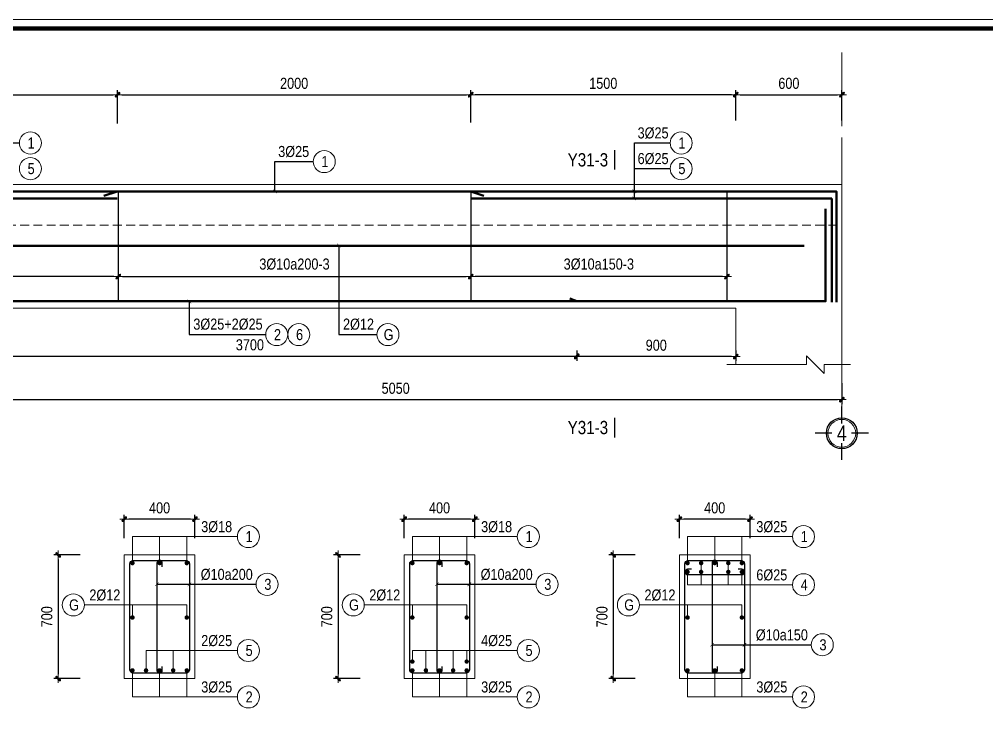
# Model space of a CAD drawing. Header units: millimetres. Extents: x 397144 to 8960116, y 345581 to 674207.
# Drawn here: x 5161454 to 5166928, y 659598 to 663512 of the extents above; entities that cross this region are included whole.
import ezdxf
from ezdxf.enums import TextEntityAlignment as Align
from ezdxf.xclip import XClip

# ---------------------------------------------------------------- set-up
doc = ezdxf.new("R2010")
doc.units = ezdxf.units.MM
doc.header["$XCLIPFRAME"] = 0
doc.header["$PDSIZE"] = -10
doc.linetypes.add('CENTER2', pattern=[28.575, 19.05, -3.175, 3.175, -3.175])
doc.linetypes.add('HIDDEN', pattern=[0.375, 0.25, -0.125])
doc.layers.get('0').update_dxf_attribs({"linetype": 'CONTINUOUS'})
doc.layers.get('Defpoints').update_dxf_attribs({"color": 12, "linetype": 'CONTINUOUS'})
for name, color, linetype, lineweight in [('2', 2, 'CONTINUOUS', 20), ('CDAI', 8, 'CONTINUOUS', 30), ('CTHEP', 2, 'CONTINUOUS', 50), ('DBAO', 3, 'CONTINUOUS', 20), ('DGIONG', 4, 'CONTINUOUS', 13), ('KTH', 150, 'CONTINUOUS', 5), ('Net khuat', 8, 'HIDDEN', 13), ('STICK', 1, 'CONTINUOUS', 9), ('TEXT', 7, 'CONTINUOUS', 15)]:
    doc.layers.add(name, color=color, linetype=linetype, lineweight=lineweight)
doc.layers.add('8', color=8, linetype='CONTINUOUS')
doc.styles.add('HELVECONDENSE', font='VHELVCN_0.TTF')
doc.styles.add('Star-HelCon', font='VHELVCN_0.TTF')
doc.styles.add('TTP-HelCon', font='VHELVCN_0.TTF')
doc.styles.add('VNI-HELVE-CONDENSE', font='VHELVCN_0.TTF')
doc.dimstyles.new('kc-25', dxfattribs={"dimtxt": 62.5, "dimasz": 20, "dimexe": 20, "dimexo": 50, "dimgap": 25, "dimtad": 3, "dimdec": 0, "dimzin": 0, "dimdsep": 46, "dimtxsty": 'VNI-HELVE-CONDENSE', "dimblk": 'DIM', "dimcen": 2.5, "dimclrd": 256, "dimclre": 154, "dimclrt": 7, "dimaunit": 1, "dimadec": 0, "dimazin": 0, "dimtfac": 1, "dimtdec": 0, "dimtix": 1, "dimtmove": 0, "dimatfit": 3, "dimldrblk": 'DOT', "dimfxl": 1, "dimtolj": 1, "dimtzin": 0, "dimarcsym": 0})
doc.dimstyles.new('TTP-25', dxfattribs={"dimscale": 25, "dimtxt": 2.5, "dimasz": 1, "dimexe": 1, "dimexo": 1, "dimgap": 0.09, "dimtad": 0, "dimdec": 4, "dimrnd": 5, "dimzin": 9, "dimdsep": 46, "dimtxsty": 'TTP-HelCon', "dimblk": 'Stick1', "dimcen": 0.09, "dimdle": 1.5, "dimclrd": 256, "dimclre": 256, "dimclrt": 7, "dimadec": 0, "dimazin": 0, "dimtfac": 1, "dimtdec": 4, "dimtmove": 0, "dimatfit": 3, "dimldrblk": '_ArchTick1', "dimfxl": 1, "dimtvp": 1, "dimtolj": 1, "dimtzin": 0, "dimarcsym": 0})

# ---------------------------------------------------------------- blocks, each defined once
blk = doc.blocks.new('Stick1')
at = {"layer": 'STICK'}
h = blk.add_hatch(color=256, dxfattribs=at)
edge = h.paths.add_edge_path()
edge.add_line((0.3, 0.5), (-0.5, -0.3))
edge.add_arc((-0.4, -0.4), 0.141, 135, 315)
edge.add_line((-0.3, -0.5), (0.5, 0.3))
edge.add_arc((0.4, 0.4), 0.141, 315, 495)
blk.add_line((1, 0), (-1, 0), dxfattribs=at)
blk.add_lwpolyline([(0.3, 0.5), (-0.5, -0.3, 1), (-0.3, -0.5), (0.5, 0.3, 1), (0.3, 0.5, 1)], format="xyb", dxfattribs=at)
blk = doc.blocks.new('*D905')
at = {"layer": 'Defpoints', "color": 0, "transparency": 16777216}
for p in [(5164008.6, 663085.8), (5164008.6, 662914.4), (5165508.6, 662914.4)]:
    blk.add_point(p, dxfattribs=at)
at = {"layer": 'KTH', "lineweight": -2, "transparency": 16777216}
for p, q in [((5164008.6, 662939.4), (5164008.6, 663110.8)), ((5165483.6, 663085.8), (5164033.6, 663085.8)), ((5165508.6, 662939.4), (5165508.6, 663110.8))]:
    blk.add_line(p, q, dxfattribs=at)
at = {"layer": 'KTH', "lineweight": -2, "transparency": 16777216, "xscale": 25, "yscale": 25, "zscale": 25, "rotation": 180}
blk.add_blockref('Stick1', (5164008.6, 663085.8), dxfattribs=at)
at = {"layer": 'KTH', "lineweight": -2, "transparency": 16777216, "xscale": 25, "yscale": 25, "zscale": 25}
blk.add_blockref('Stick1', (5165508.6, 663085.8), dxfattribs=at)
at = {"layer": 'KTH', "color": 7, "transparency": 16777216, "insert": (5164758.6, 663149.6), "char_height": 62.5, "attachment_point": 5, "style": 'TTP-HelCon'}
blk.add_mtext('\\A1;1500', dxfattribs=at)
blk = doc.blocks.new('_ArchTick1')
at = {"color": 0, "const_width": 3.81}
blk.add_lwpolyline([(-12.7, -12.7), (12.7, 12.7)], dxfattribs=at)
blk = doc.blocks.new('*D906')
at = {"layer": 'Defpoints', "color": 0, "transparency": 16777216}
for p in [(5166109.5, 663085.8), (5165508.6, 662914.4), (5166109.5, 662914.4)]:
    blk.add_point(p, dxfattribs=at)
at = {"layer": 'KTH', "lineweight": -2, "transparency": 16777216}
for p, q in [((5165508.6, 662939.4), (5165508.6, 663110.8)), ((5165533.6, 663085.8), (5166084.5, 663085.8)), ((5166109.5, 662939.4), (5166109.5, 663110.8))]:
    blk.add_line(p, q, dxfattribs=at)
at = {"layer": 'KTH', "lineweight": -2, "transparency": 16777216, "xscale": 25, "yscale": 25, "zscale": 25, "rotation": 180}
blk.add_blockref('Stick1', (5165508.6, 663085.8), dxfattribs=at)
at = {"layer": 'KTH', "lineweight": -2, "transparency": 16777216, "xscale": 25, "yscale": 25, "zscale": 25}
blk.add_blockref('Stick1', (5166109.5, 663085.8), dxfattribs=at)
at = {"layer": 'KTH', "color": 7, "transparency": 16777216, "insert": (5165809, 663149.6), "char_height": 62.5, "attachment_point": 5, "style": 'TTP-HelCon'}
blk.add_mtext('\\A1;600', dxfattribs=at)
blk = doc.blocks.new('*D907')
at = {"layer": 'Defpoints', "color": 0, "transparency": 16777216}
for p in [(5164608.6, 661663.2), (5165508.6, 661663.2), (5164608.6, 661603.2)]:
    blk.add_point(p, dxfattribs=at)
at = {"layer": 'KTH', "lineweight": -2, "transparency": 16777216}
for p, q in [((5164608.6, 661638.2), (5164608.6, 661578.2)), ((5165483.6, 661603.2), (5164633.6, 661603.2)), ((5165508.6, 661638.2), (5165508.6, 661578.2))]:
    blk.add_line(p, q, dxfattribs=at)
at = {"layer": 'KTH', "lineweight": -2, "transparency": 16777216, "xscale": 25, "yscale": 25, "zscale": 25, "rotation": 180}
blk.add_blockref('Stick1', (5164608.6, 661603.2), dxfattribs=at)
at = {"layer": 'KTH', "lineweight": -2, "transparency": 16777216, "xscale": 25, "yscale": 25, "zscale": 25}
blk.add_blockref('Stick1', (5165508.6, 661603.2), dxfattribs=at)
at = {"layer": 'KTH', "color": 7, "transparency": 16777216, "insert": (5165058.6, 661667.1), "char_height": 62.5, "attachment_point": 5, "style": 'TTP-HelCon'}
blk.add_mtext('\\A1;900', dxfattribs=at)
blk = doc.blocks.new('dau truc')
blk.add_circle((0, 0), 180)
at = {"layer": '8'}
for p, q in [((0, 127), (0, 345)), ((-127, 0), (-345, 0)), ((345, 0), (127, 0)), ((0, -345), (0, -127))]:
    blk.add_line(p, q, dxfattribs=at)
blk.add_circle((0, 0), 200, dxfattribs=at)
at = {"layer": 'TEXT', "style": 'HELVECONDENSE'}
blk.add_attdef('A', text='', height=233, dxfattribs=at).set_placement((0, 0), align=Align.MIDDLE)
blk = doc.blocks.new('*D914')
at = {"layer": 'Defpoints', "color": 0, "transparency": 16777216}
for p in [(5162009.6, 663085.8), (5160008.6, 662896.8), (5162009.6, 662896.8)]:
    blk.add_point(p, dxfattribs=at)
at = {"layer": 'KTH', "lineweight": -2, "transparency": 16777216}
for p, q in [((5160008.6, 662921.8), (5160008.6, 663110.8)), ((5160033.6, 663085.8), (5161984.6, 663085.8)), ((5162009.6, 662921.8), (5162009.6, 663110.8))]:
    blk.add_line(p, q, dxfattribs=at)
at = {"layer": 'KTH', "lineweight": -2, "transparency": 16777216, "xscale": 25, "yscale": 25, "zscale": 25, "rotation": 180}
blk.add_blockref('Stick1', (5160008.6, 663085.8), dxfattribs=at)
at = {"layer": 'KTH', "lineweight": -2, "transparency": 16777216, "xscale": 25, "yscale": 25, "zscale": 25}
blk.add_blockref('Stick1', (5162009.6, 663085.8), dxfattribs=at)
at = {"layer": 'KTH', "color": 7, "transparency": 16777216, "insert": (5161009.1, 663149.6), "char_height": 62.5, "attachment_point": 5, "style": 'TTP-HelCon'}
blk.add_mtext('\\A1;2000', dxfattribs=at)
blk = doc.blocks.new('*D917')
at = {"layer": 'Defpoints', "color": 0, "transparency": 16777216}
for p in [(5164008.6, 663085.8), (5162009.6, 662896.8), (5164008.6, 662903.4)]:
    blk.add_point(p, dxfattribs=at)
at = {"layer": 'KTH', "lineweight": -2, "transparency": 16777216}
for p, q in [((5162009.6, 662921.8), (5162009.6, 663110.8)), ((5162034.6, 663085.8), (5163983.6, 663085.8)), ((5164008.6, 662928.4), (5164008.6, 663110.8))]:
    blk.add_line(p, q, dxfattribs=at)
at = {"layer": 'KTH', "lineweight": -2, "transparency": 16777216, "xscale": 25, "yscale": 25, "zscale": 25, "rotation": 180}
blk.add_blockref('Stick1', (5162009.6, 663085.8), dxfattribs=at)
at = {"layer": 'KTH', "lineweight": -2, "transparency": 16777216, "xscale": 25, "yscale": 25, "zscale": 25}
blk.add_blockref('Stick1', (5164008.6, 663085.8), dxfattribs=at)
at = {"layer": 'KTH', "color": 7, "transparency": 16777216, "insert": (5163009.1, 663149.6), "char_height": 62.5, "attachment_point": 5, "style": 'TTP-HelCon'}
blk.add_mtext('\\A1;2000', dxfattribs=at)
blk = doc.blocks.new('DIM')
h = blk.add_hatch(color=1)
h.paths.add_polyline_path([(0.49, 0.29, 1), (0.29, 0.49), (-0.19, 0), (0.19, 0)])
h.paths.add_polyline_path([(0.19, 0), (-0.19, 0), (-0.49, -0.29, 1), (-0.29, -0.49)])
at = {"color": 9}
for p, q in [((-0.19, 0), (-1.5, 0)), ((0.19, 0), (1.5, 0))]:
    blk.add_line(p, q, dxfattribs=at)
at = {"color": 1}
for p, q in [((-0.49, -0.29), (0.29, 0.49)), ((-0.29, -0.49), (0.49, 0.29)), ((-0.19, 0), (0.19, 0))]:
    blk.add_line(p, q, dxfattribs=at)
blk.add_arc((-0.39, -0.39), 0.138, 135, 315, dxfattribs=at)
blk = doc.blocks.new('*D930')
at = {"layer": 'Defpoints', "color": 0, "transparency": 16777216}
for p in [(5161058.6, 661557.4), (5166108.6, 661476.8), (5166108.6, 661359.4)]:
    blk.add_point(p, dxfattribs=at)
at = {"layer": 'KTH', "lineweight": -2, "transparency": 16777216}
for p, q in [((5161058.6, 661532.4), (5161058.6, 661334.4)), ((5166108.6, 661451.8), (5166108.6, 661334.4)), ((5161083.6, 661359.4), (5166083.6, 661359.4))]:
    blk.add_line(p, q, dxfattribs=at)
at = {"layer": 'KTH', "lineweight": -2, "transparency": 16777216, "xscale": 25, "yscale": 25, "zscale": 25, "rotation": 180}
blk.add_blockref('Stick1', (5161058.6, 661359.4), dxfattribs=at)
at = {"layer": 'KTH', "lineweight": -2, "transparency": 16777216, "xscale": 25, "yscale": 25, "zscale": 25}
blk.add_blockref('Stick1', (5166108.6, 661359.4), dxfattribs=at)
at = {"layer": 'KTH', "color": 7, "transparency": 16777216, "insert": (5163583.6, 661423.3), "char_height": 62.5, "attachment_point": 5, "style": 'TTP-HelCon'}
blk.add_mtext('\\A1;5050', dxfattribs=at)
blk = doc.blocks.new('*D922')
at = {"layer": 'Defpoints', "color": 0, "transparency": 16777216}
for p in [(5160908.6, 661665.3), (5164608.6, 661640.3), (5164608.6, 661605.3)]:
    blk.add_point(p, dxfattribs=at)
at = {"layer": 'KTH', "lineweight": -2, "transparency": 16777216}
for p, q in [((5160908.6, 661640.3), (5160908.6, 661580.3)), ((5160933.6, 661605.3), (5164583.6, 661605.3)), ((5164608.6, 661615.3), (5164608.6, 661580.3))]:
    blk.add_line(p, q, dxfattribs=at)
at = {"layer": 'KTH', "lineweight": -2, "transparency": 16777216, "xscale": 25, "yscale": 25, "zscale": 25, "rotation": 180}
blk.add_blockref('Stick1', (5160908.6, 661605.3), dxfattribs=at)
at = {"layer": 'KTH', "lineweight": -2, "transparency": 16777216, "xscale": 25, "yscale": 25, "zscale": 25}
blk.add_blockref('Stick1', (5164608.6, 661605.3), dxfattribs=at)
at = {"layer": 'KTH', "color": 7, "transparency": 16777216, "insert": (5162758.6, 661669.2), "char_height": 62.5, "attachment_point": 5, "style": 'TTP-HelCon'}
blk.add_mtext('\\A1;3700', dxfattribs=at)
blk = doc.blocks.new('MC')
at = {"layer": 'CTHEP', "const_width": 10}
blk.add_lwpolyline([(0, 150), (0, 0)], dxfattribs=at)
at = {"layer": 'TEXT', "style": 'TTP-HelCon'}
blk.add_attdef('A', text='', height=100, dxfattribs=at).set_placement((-50, 25.5), align=Align.RIGHT)
blk = doc.blocks.new('*D931')
at = {"layer": 'Defpoints', "color": 0, "transparency": 16777216}
for p in [(5160058.5, 662195.9), (5162013.5, 662113.4), (5160058.5, 662055.9)]:
    blk.add_point(p, dxfattribs=at)
at = {"layer": 'KTH', "lineweight": -2, "transparency": 16777216}
for p, q in [((5160058.5, 662170.9), (5160058.5, 662030.9)), ((5161988.5, 662055.9), (5160083.5, 662055.9)), ((5162013.5, 662088.4), (5162013.5, 662030.9))]:
    blk.add_line(p, q, dxfattribs=at)
at = {"layer": 'KTH', "lineweight": -2, "transparency": 16777216, "xscale": 25, "yscale": 25, "zscale": 25, "rotation": 180}
blk.add_blockref('Stick1', (5160058.5, 662055.9), dxfattribs=at)
at = {"layer": 'KTH', "lineweight": -2, "transparency": 16777216, "xscale": 25, "yscale": 25, "zscale": 25}
blk.add_blockref('Stick1', (5162013.5, 662055.9), dxfattribs=at)
at = {"layer": 'KTH', "color": 7, "transparency": 16777216, "insert": (5161036, 662125.8), "char_height": 62.5, "attachment_point": 5, "style": 'TTP-HelCon'}
blk.add_mtext('\\A1;3Þ10a150-3', dxfattribs=at)
blk = doc.blocks.new('*D932')
at = {"layer": 'Defpoints', "color": 0, "transparency": 16777216}
for p in [(5164008.5, 662195.9), (5165458.5, 662113.4), (5164008.5, 662055.9)]:
    blk.add_point(p, dxfattribs=at)
at = {"layer": 'KTH', "lineweight": -2, "transparency": 16777216}
for p, q in [((5164008.5, 662170.9), (5164008.5, 662030.9)), ((5165433.5, 662055.9), (5164033.5, 662055.9)), ((5165458.5, 662088.4), (5165458.5, 662030.9))]:
    blk.add_line(p, q, dxfattribs=at)
at = {"layer": 'KTH', "lineweight": -2, "transparency": 16777216, "xscale": 25, "yscale": 25, "zscale": 25, "rotation": 180}
blk.add_blockref('Stick1', (5164008.5, 662055.9), dxfattribs=at)
at = {"layer": 'KTH', "lineweight": -2, "transparency": 16777216, "xscale": 25, "yscale": 25, "zscale": 25}
blk.add_blockref('Stick1', (5165458.5, 662055.9), dxfattribs=at)
at = {"layer": 'KTH', "color": 7, "transparency": 16777216, "insert": (5164733.5, 662125.8), "char_height": 62.5, "attachment_point": 5, "style": 'TTP-HelCon'}
blk.add_mtext('\\A1;3Þ10a150-3', dxfattribs=at)
blk = doc.blocks.new('*D933')
at = {"layer": 'Defpoints', "color": 0, "transparency": 16777216}
for p in [(5162013.5, 662195.9), (5164008.5, 662170.9), (5164008.5, 662055.8)]:
    blk.add_point(p, dxfattribs=at)
at = {"layer": 'KTH', "lineweight": -2, "transparency": 16777216}
for p, q in [((5162013.5, 662170.9), (5162013.5, 662030.8)), ((5164008.5, 662145.9), (5164008.5, 662030.8)), ((5162038.5, 662055.8), (5163983.5, 662055.8))]:
    blk.add_line(p, q, dxfattribs=at)
at = {"layer": 'KTH', "lineweight": -2, "transparency": 16777216, "xscale": 25, "yscale": 25, "zscale": 25, "rotation": 180}
blk.add_blockref('Stick1', (5162013.5, 662055.8), dxfattribs=at)
at = {"layer": 'KTH', "lineweight": -2, "transparency": 16777216, "xscale": 25, "yscale": 25, "zscale": 25}
blk.add_blockref('Stick1', (5164008.5, 662055.8), dxfattribs=at)
at = {"layer": 'KTH', "color": 7, "transparency": 16777216, "insert": (5163011, 662125.8), "char_height": 62.5, "attachment_point": 5, "style": 'TTP-HelCon'}
blk.add_mtext('\\A1;3Þ10a200-3', dxfattribs=at)
blk = doc.blocks.new('*D942')
at = {"layer": 'Defpoints', "color": 0, "ltscale": 500, "transparency": 16777216}
for p in [(5162047.6, 660682.4), (5162047.6, 660549.1), (5162447.6, 660549.1)]:
    blk.add_point(p, dxfattribs=at)
at = {"layer": 'KTH', "lineweight": -2, "ltscale": 500, "transparency": 16777216}
for p, q in [((5162047.6, 660574.1), (5162047.6, 660707.4)), ((5162422.6, 660682.4), (5162072.6, 660682.4)), ((5162447.6, 660574.1), (5162447.6, 660707.4))]:
    blk.add_line(p, q, dxfattribs=at)
at = {"layer": 'KTH', "lineweight": -2, "ltscale": 500, "transparency": 16777216, "xscale": 25, "yscale": 25, "zscale": 25, "rotation": 180}
blk.add_blockref('Stick1', (5162047.6, 660682.4), dxfattribs=at)
at = {"layer": 'KTH', "lineweight": -2, "ltscale": 500, "transparency": 16777216, "xscale": 25, "yscale": 25, "zscale": 25}
blk.add_blockref('Stick1', (5162447.6, 660682.4), dxfattribs=at)
at = {"layer": 'KTH', "color": 7, "ltscale": 500, "transparency": 16777216, "insert": (5162247.6, 660746.2), "char_height": 62.5, "attachment_point": 5, "style": 'TTP-HelCon'}
blk.add_mtext('\\A1;400', dxfattribs=at)
blk = doc.blocks.new('*D943')
at = {"layer": 'Defpoints', "color": 0, "ltscale": 500, "transparency": 16777216}
for p in [(5161823.2, 660480.1), (5161673.4, 659780.1), (5161823.2, 659780.1)]:
    blk.add_point(p, dxfattribs=at)
at = {"layer": 'KTH', "lineweight": -2, "ltscale": 500, "transparency": 16777216}
for p, q in [((5161798.2, 660480.1), (5161648.4, 660480.1)), ((5161673.4, 660455.1), (5161673.4, 659805.1)), ((5161798.2, 659780.1), (5161648.4, 659780.1))]:
    blk.add_line(p, q, dxfattribs=at)
at = {"layer": 'KTH', "lineweight": -2, "ltscale": 500, "transparency": 16777216, "xscale": 25, "yscale": 25, "zscale": 25}
for p, rotation in [((5161673.4, 660480.1), 90), ((5161673.4, 659780.1), 270)]:
    blk.add_blockref('Stick1', p, dxfattribs=dict(at, rotation=rotation))
at = {"layer": 'KTH', "color": 7, "ltscale": 500, "transparency": 16777216, "insert": (5161609.5, 660130.1), "char_height": 62.5, "attachment_point": 5, "rotation": 90, "style": 'TTP-HelCon'}
blk.add_mtext('\\A1;700', dxfattribs=at)
blk = doc.blocks.new('*D946')
at = {"layer": 'Defpoints', "color": 0, "ltscale": 500, "transparency": 16777216}
for p in [(5165189.3, 660682.4), (5165189.3, 660549.1), (5165589.3, 660549.1)]:
    blk.add_point(p, dxfattribs=at)
at = {"layer": 'KTH', "lineweight": -2, "ltscale": 500, "transparency": 16777216}
for p, q in [((5165189.3, 660574.1), (5165189.3, 660707.4)), ((5165564.3, 660682.4), (5165214.3, 660682.4)), ((5165589.3, 660574.1), (5165589.3, 660707.4))]:
    blk.add_line(p, q, dxfattribs=at)
at = {"layer": 'KTH', "lineweight": -2, "ltscale": 500, "transparency": 16777216, "xscale": 25, "yscale": 25, "zscale": 25, "rotation": 180}
blk.add_blockref('Stick1', (5165189.3, 660682.4), dxfattribs=at)
at = {"layer": 'KTH', "lineweight": -2, "ltscale": 500, "transparency": 16777216, "xscale": 25, "yscale": 25, "zscale": 25}
blk.add_blockref('Stick1', (5165589.3, 660682.4), dxfattribs=at)
at = {"layer": 'KTH', "color": 7, "ltscale": 500, "transparency": 16777216, "insert": (5165389.3, 660746.2), "char_height": 62.5, "attachment_point": 5, "style": 'TTP-HelCon'}
blk.add_mtext('\\A1;400', dxfattribs=at)
blk = doc.blocks.new('*D947')
at = {"layer": 'Defpoints', "color": 0, "ltscale": 500, "transparency": 16777216}
for p in [(5164964.9, 660480.1), (5164815.1, 659780.1), (5164964.9, 659780.1)]:
    blk.add_point(p, dxfattribs=at)
at = {"layer": 'KTH', "lineweight": -2, "ltscale": 500, "transparency": 16777216}
for p, q in [((5164939.9, 660480.1), (5164790.1, 660480.1)), ((5164815.1, 660455.1), (5164815.1, 659805.1)), ((5164939.9, 659780.1), (5164790.1, 659780.1))]:
    blk.add_line(p, q, dxfattribs=at)
at = {"layer": 'KTH', "lineweight": -2, "ltscale": 500, "transparency": 16777216, "xscale": 25, "yscale": 25, "zscale": 25}
for p, rotation in [((5164815.1, 660480.1), 90), ((5164815.1, 659780.1), 270)]:
    blk.add_blockref('Stick1', p, dxfattribs=dict(at, rotation=rotation))
at = {"layer": 'KTH', "color": 7, "ltscale": 500, "transparency": 16777216, "insert": (5164751.3, 660130.1), "char_height": 62.5, "attachment_point": 5, "rotation": 90, "style": 'TTP-HelCon'}
blk.add_mtext('\\A1;700', dxfattribs=at)
blk = doc.blocks.new('*D948')
at = {"layer": 'Defpoints', "color": 0, "ltscale": 500, "transparency": 16777216}
for p in [(5163631.9, 660682.4), (5163631.9, 660549.1), (5164031.9, 660549.1)]:
    blk.add_point(p, dxfattribs=at)
at = {"layer": 'KTH', "lineweight": -2, "ltscale": 500, "transparency": 16777216}
for p, q in [((5163631.9, 660574.1), (5163631.9, 660707.4)), ((5164006.9, 660682.4), (5163656.9, 660682.4)), ((5164031.9, 660574.1), (5164031.9, 660707.4))]:
    blk.add_line(p, q, dxfattribs=at)
at = {"layer": 'KTH', "lineweight": -2, "ltscale": 500, "transparency": 16777216, "xscale": 25, "yscale": 25, "zscale": 25, "rotation": 180}
blk.add_blockref('Stick1', (5163631.9, 660682.4), dxfattribs=at)
at = {"layer": 'KTH', "lineweight": -2, "ltscale": 500, "transparency": 16777216, "xscale": 25, "yscale": 25, "zscale": 25}
blk.add_blockref('Stick1', (5164031.9, 660682.4), dxfattribs=at)
at = {"layer": 'KTH', "color": 7, "ltscale": 500, "transparency": 16777216, "insert": (5163831.9, 660746.2), "char_height": 62.5, "attachment_point": 5, "style": 'TTP-HelCon'}
blk.add_mtext('\\A1;400', dxfattribs=at)
blk = doc.blocks.new('*D949')
at = {"layer": 'Defpoints', "color": 0, "ltscale": 500, "transparency": 16777216}
for p in [(5163407.5, 660480.1), (5163257.6, 659780.1), (5163407.5, 659780.1)]:
    blk.add_point(p, dxfattribs=at)
at = {"layer": 'KTH', "lineweight": -2, "ltscale": 500, "transparency": 16777216}
for p, q in [((5163382.5, 660480.1), (5163232.6, 660480.1)), ((5163257.6, 660455.1), (5163257.6, 659805.1)), ((5163382.5, 659780.1), (5163232.6, 659780.1))]:
    blk.add_line(p, q, dxfattribs=at)
at = {"layer": 'KTH', "lineweight": -2, "ltscale": 500, "transparency": 16777216, "xscale": 25, "yscale": 25, "zscale": 25}
for p, rotation in [((5163257.6, 660480.1), 90), ((5163257.6, 659780.1), 270)]:
    blk.add_blockref('Stick1', p, dxfattribs=dict(at, rotation=rotation))
at = {"layer": 'KTH', "color": 7, "ltscale": 500, "transparency": 16777216, "insert": (5163193.8, 660130.1), "char_height": 62.5, "attachment_point": 5, "rotation": 90, "style": 'TTP-HelCon'}
blk.add_mtext('\\A1;700', dxfattribs=at)
blk = doc.blocks.new('AY-27')
at = {"layer": 'CTHEP'}
blk.add_line((5149346.05357, 599212.55338), (5187748.96372, 599212.50526), dxfattribs=at)
for points in [[(5187932.32851, 598893.30575), (5187932.32851, 599521.49296), (5149192.32851, 599521.5577), (5149192.32851, 598895.29521)], [(5149250.56747, 599275.95862), (5149250.56747, 598899.56854), (5149250.56747, 598899.56854), (5149761.19634, 598899.54548), (5157612.32851, 598899.5172), (5158186.37402, 598899.51531), (5187870.49566, 598899.49317), (5187870.49566, 599422.36868)]]:
    blk.add_lwpolyline(points, dxfattribs=at)
at = {"layer": 'DBAO'}
blk.add_lwpolyline([(5187962.32851, 598540.45098), (5187962.32851, 599560.44727), (5157760.23476, 599560.49211)], dxfattribs=at)
at = {"layer": 'Net khuat', "ltscale": 200}
blk.add_lwpolyline([(5149162.32851, 599330.5685), (5187962.32851, 599330.5685)], dxfattribs=at)
blk = doc.blocks.new('CHG_XX_Khung ten')
blk.add_lwpolyline([(15, 579), (826, 579), (826, 15), (15, 15)], close=True)
at = {"color": 4, "linetype": 'Continuous', "const_width": 1}
blk.add_lwpolyline([(17, 577), (824, 577), (824, 17), (17, 17)], close=True, dxfattribs=at)

msp = doc.modelspace()

# ---------------------------------------------------------------- linework, layer by layer
at = {"layer": 'CDAI', "ltscale": 52.5}
for p, q in [((5162013.56304, 662542.41612), (5162013.56304, 661916.44512)), ((5164008.56564, 662542.37395), (5164008.56564, 661912.37395)), ((5164008.56564, 662542.37395), (5164008.56564, 661912.37395)), ((5165458.56564, 662542.37395), (5165458.56564, 661912.37395)), ((5165458.56564, 662542.37395), (5165458.56564, 661912.37395))]:
    msp.add_line(p, q, dxfattribs=at)
at = {"layer": 'CDAI', "ltscale": 0.8}
msp.add_lwpolyline([(5150318.75628, 663460.45642), (5167688.36171, 663460.45642), (5167688.36171, 648942.57726), (5150318.75628, 648942.57726)], close=True, dxfattribs=at)
at = {"layer": 'CDAI'}
for points in [[(5162097.6155, 660448.87663), (5162397.6155, 660448.87663, -0.4142135624), (5162416.3655, 660430.12663), (5162416.3655, 659830.12663, -0.4142135624), (5162397.6155, 659811.37663), (5162097.6155, 659811.37663, -0.4142135624), (5162078.8655, 659830.12663), (5162078.8655, 660430.12663, -0.4142135624)], [(5163681.89196, 660448.87663), (5163981.89196, 660448.87663, -0.4142135624), (5164000.64196, 660430.12663), (5164000.64196, 659830.12663, -0.4142135624), (5163981.89196, 659811.37663), (5163681.89196, 659811.37663, -0.4142135624), (5163663.14196, 659830.12663), (5163663.14196, 660430.12663, -0.4142135624)], [(5165239.34995, 660448.87663), (5165539.34995, 660448.87663, -0.4142135624), (5165558.09995, 660430.12663), (5165558.09995, 659830.12663, -0.4142135624), (5165539.34995, 659811.37663), (5165239.34995, 659811.37663, -0.4142135624), (5165220.59995, 659830.12663), (5165220.59995, 660430.12663, -0.4142135624)]]:
    msp.add_lwpolyline(points, format="xyb", close=True, dxfattribs=at)
for points in [[(5162262.6155, 660411.95664), (5162262.6155, 660433.87663, 0.4142135624), (5162247.6155, 660448.87663), (5162247.6155, 660448.87663, 0.4142135624), (5162232.6155, 660433.87663), (5162232.6155, 659826.37663, 0.4142135624), (5162247.6155, 659811.37663), (5162247.6155, 659811.37663, 0.4142135624), (5162262.6155, 659826.37663), (5162262.6155, 659848.29662)], [(5163846.89196, 660411.95664), (5163846.89196, 660433.87663, 0.4142135624), (5163831.89196, 660448.87663), (5163831.89196, 660448.87663, 0.4142135624), (5163816.89196, 660433.87663), (5163816.89196, 659826.37663, 0.4142135624), (5163831.89196, 659811.37663), (5163831.89196, 659811.37663, 0.4142135624), (5163846.89196, 659826.37663), (5163846.89196, 659848.29662)], [(5165404.34995, 660411.95664), (5165404.34995, 660433.87663, 0.4142135624), (5165389.34995, 660448.87663), (5165389.34995, 660448.87663, 0.4142135624), (5165374.34995, 660433.87663), (5165374.34995, 659826.37663, 0.4142135624), (5165389.34995, 659811.37663), (5165389.34995, 659811.37663, 0.4142135624), (5165404.34995, 659826.37663), (5165404.34995, 659848.29662)], [(5165257.51994, 660398.87663), (5165235.59995, 660398.87663, 0.4142135624), (5165220.59995, 660383.87663), (5165220.59995, 660383.87663, 0.4142135624), (5165235.59995, 660368.87663), (5165543.09995, 660368.87663, 0.4142135624), (5165558.09995, 660383.87663), (5165558.09995, 660383.87663, 0.4142135624), (5165543.09995, 660398.87663), (5165521.17996, 660398.87663)]]:
    msp.add_lwpolyline(points, format="xyb", dxfattribs=at)
at = {"layer": 'CTHEP'}
for p, q in [((5161932.56703, 662513.41229), (5162007.56703, 662538.41229)), ((5164083.56564, 662513.37395), (5164008.56564, 662538.37395)), ((5157407.60512, 662498.4751), (5162007.56703, 662498.4751)), ((5164008.56564, 662498.4751), (5166052.08505, 662498.4751)), ((5166052.08505, 662498.4751), (5166052.08505, 661910.71171)), ((5151346.80459, 662229.44596), (5165895.20085, 662229.42823)), ((5164608.56564, 661916.43491), (5164569.06664, 661932.12679))]:
    msp.add_line(p, q, dxfattribs=at)
for points in [[(5166078.56563, 661910.22872), (5166078.56563, 662538.41593), (5151288.56564, 662538.48067), (5151288.56564, 661912.21818)], [(5151346.80459, 661916.49152), (5166016.73278, 661916.41614), (5166016.73278, 662439.29166)]]:
    msp.add_lwpolyline(points, dxfattribs=at)
at = {"layer": 'CTHEP', "const_width": 12.5}
for points in [[(5162087.6155, 660433.87663, 1), (5162100.1155, 660433.87663, 1)], [(5162241.3655, 660433.87663, 1), (5162253.8655, 660433.87663, 1)], [(5162395.1155, 660433.87663, 1), (5162407.6155, 660433.87663, 1)], [(5163671.89196, 660433.87663, 1), (5163684.39196, 660433.87663, 1)], [(5163825.64196, 660433.87663, 1), (5163838.14196, 660433.87663, 1)], [(5163979.39196, 660433.87663, 1), (5163991.89196, 660433.87663, 1)], [(5165229.34995, 660433.87663, 1), (5165241.84995, 660433.87663, 1)], [(5165229.34995, 660383.87663, 1), (5165241.84995, 660383.87663, 1)], [(5165306.22495, 660433.87663, 1), (5165318.72495, 660433.87663, 1)], [(5165306.22495, 660383.87663, 1), (5165318.72495, 660383.87663, 1)], [(5165383.09995, 660433.87663, 1), (5165395.59995, 660433.87663, 1)], [(5165459.97495, 660433.87663, 1), (5165472.47495, 660433.87663, 1)], [(5165459.97495, 660383.87663, 1), (5165472.47495, 660383.87663, 1)], [(5165536.84995, 660433.87663, 1), (5165549.34995, 660433.87663, 1)], [(5165536.84995, 660383.87663, 1), (5165549.34995, 660383.87663, 1)], [(5162100.1155, 660125.71969, -1), (5162087.6155, 660125.71969, -1)], [(5162407.6155, 660125.71969, -1), (5162395.1155, 660125.71969, -1)], [(5163684.39196, 660125.71969, -1), (5163671.89196, 660125.71969, -1)], [(5163991.89196, 660125.71969, -1), (5163979.39196, 660125.71969, -1)], [(5165241.84995, 660125.71969, -1), (5165229.34995, 660125.71969, -1)], [(5165549.34995, 660125.71969, -1), (5165536.84995, 660125.71969, -1)], [(5163671.89196, 659876.37663, 1), (5163684.39196, 659876.37663, 1)], [(5163979.39196, 659876.37663, 1), (5163991.89196, 659876.37663, 1)], [(5162087.6155, 659826.37663, 1), (5162100.1155, 659826.37663, 1)], [(5162164.4905, 659826.37663, 1), (5162176.9905, 659826.37663, 1)], [(5162241.3655, 659826.37663, 1), (5162253.8655, 659826.37663, 1)], [(5162330.7405, 659826.37663, -1), (5162318.2405, 659826.37663, -1)], [(5162395.1155, 659826.37663, 1), (5162407.6155, 659826.37663, 1)], [(5163671.89196, 659826.37663, 1), (5163684.39196, 659826.37663, 1)], [(5163748.76696, 659826.37663, 1), (5163761.26696, 659826.37663, 1)], [(5163825.64196, 659826.37663, 1), (5163838.14196, 659826.37663, 1)], [(5163915.01696, 659826.37663, -1), (5163902.51696, 659826.37663, -1)], [(5163979.39196, 659826.37663, 1), (5163991.89196, 659826.37663, 1)], [(5165229.34995, 659826.37663, 1), (5165241.84995, 659826.37663, 1)], [(5165383.09995, 659826.37663, 1), (5165395.59995, 659826.37663, 1)], [(5165536.84995, 659826.37663, 1), (5165549.34995, 659826.37663, 1)]]:
    msp.add_lwpolyline(points, format="xyb", close=True, dxfattribs=at)
at = {"layer": 'DBAO'}
for points in [[(5151258.56564, 661557.48826), (5151258.56564, 662577.39152), (5166108.56564, 662577.37024), (5166108.56564, 661557.37395)], [(5160008.56703, 661877.38092), (5165508.56564, 661877.37395)], [(5165508.56564, 661557.37395), (5165508.56564, 661877.37395)]]:
    msp.add_lwpolyline(points, dxfattribs=at)
at = {"layer": 'DBAO', "flags": 128}
for points in [[(5162047.6155, 660480.12663), (5162447.6155, 660480.12663)], [(5162447.6155, 660480.12663), (5162447.6155, 659780.12663), (5162047.6155, 659780.12663), (5162047.6155, 660480.12663)], [(5163631.89196, 660480.12663), (5164031.89196, 660480.12663)], [(5164031.89196, 660480.12663), (5164031.89196, 659780.12663), (5163631.89196, 659780.12663), (5163631.89196, 660480.12663)], [(5165189.34995, 660480.12663), (5165589.34995, 660480.12663)], [(5165589.34995, 660480.12663), (5165589.34995, 659780.12663), (5165189.34995, 659780.12663), (5165189.34995, 660480.12663)]]:
    msp.add_lwpolyline(points, dxfattribs=at)
at = {"layer": 'DGIONG'}
for p, q in [((5162093.8655, 660433.87663), (5162093.8655, 660583.87663)), ((5162093.8655, 660583.87663), (5162687.6155, 660583.87663)), ((5162247.6155, 660433.87663), (5162247.6155, 660583.87663)), ((5162401.3655, 660433.87663), (5162401.3655, 660583.87663)), ((5163678.14196, 660433.87663), (5163678.14196, 660583.87663)), ((5163678.14196, 660583.87663), (5164271.89196, 660583.87663)), ((5163831.89196, 660433.87663), (5163831.89196, 660583.87663)), ((5163985.64196, 660433.87663), (5163985.64196, 660583.87663)), ((5165235.59995, 660433.87663), (5165235.59995, 660583.87663)), ((5165235.59995, 660583.87663), (5165829.34995, 660583.87663)), ((5165389.34995, 660433.87663), (5165389.34995, 660583.87663)), ((5165543.09995, 660433.87663), (5165543.09995, 660583.87663)), ((5165312.47495, 660433.87663), (5165312.47495, 660310.95587)), ((5165466.22495, 660433.87663), (5165466.22495, 660310.95587)), ((5165235.59995, 660310.95587), (5165235.59995, 660383.87663)), ((5165543.09995, 660310.95587), (5165543.09995, 660383.87663)), ((5165235.59995, 660310.95587), (5165829.34995, 660310.95587)), ((5162401.3655, 660197.10148), (5161821.81798, 660197.10148)), ((5162093.8655, 660125.71969), (5162093.8655, 660197.10148)), ((5162401.3655, 660125.71969), (5162401.3655, 660197.10148)), ((5163985.64196, 660197.10148), (5163406.09444, 660197.10148)), ((5163678.14196, 660125.71969), (5163678.14196, 660197.10148)), ((5163985.64196, 660125.71969), (5163985.64196, 660197.10148)), ((5165543.09995, 660197.10148), (5164963.55243, 660197.10148)), ((5165235.59995, 660125.71969), (5165235.59995, 660197.10148)), ((5165543.09995, 660125.71969), (5165543.09995, 660197.10148)), ((5162170.7405, 659939.01873), (5162687.6155, 659939.01873)), ((5162170.7405, 659826.37663), (5162170.7405, 659939.01873)), ((5162324.4905, 659826.37663), (5162324.4905, 659939.01873)), ((5163678.14196, 659939.01873), (5164271.89196, 659939.01873)), ((5163678.14196, 659876.37663), (5163678.14196, 659939.01873)), ((5163755.01696, 659826.37663), (5163755.01696, 659939.01873)), ((5163908.76696, 659826.37663), (5163908.76696, 659939.01873)), ((5163985.64196, 659876.37663), (5163985.64196, 659939.01873)), ((5162093.8655, 659676.37663), (5162093.8655, 659826.37663)), ((5162247.6155, 659676.37663), (5162247.6155, 659826.37663)), ((5162401.3655, 659676.37663), (5162401.3655, 659826.37663)), ((5163678.14196, 659676.37663), (5163678.14196, 659826.37663)), ((5163831.89196, 659676.37663), (5163831.89196, 659826.37663)), ((5163985.64196, 659676.37663), (5163985.64196, 659826.37663)), ((5165235.59995, 659676.37663), (5165235.59995, 659826.37663)), ((5165389.34995, 659676.37663), (5165389.34995, 659826.37663)), ((5165543.09995, 659676.37663), (5165543.09995, 659826.37663)), ((5162093.8655, 659676.37663), (5162687.6155, 659676.37663)), ((5163678.14196, 659676.37663), (5164271.89196, 659676.37663)), ((5165235.59995, 659676.37663), (5165829.34995, 659676.37663))]:
    msp.add_line(p, q, dxfattribs=at)
msp.add_lwpolyline([(5165458.56564, 661557.37395), (5165908.56348, 661557.36629), (5165908.56348, 661607.36629), (5166008.56348, 661507.36629), (5166008.56348, 661557.36629), (5166158.56348, 661557.36629)], dxfattribs=at)
for centre in [(5161516.33855, 662812.29265), (5165199.42209, 662812.29265), (5163179.10416, 662707.00059), (5161516.33855, 662666.99365), (5165199.42209, 662666.99365), (5162910.5526, 661727.54016), (5163035.5526, 661727.54016), (5163539.54843, 661727.49552), (5162750.1155, 660583.87663), (5164334.39196, 660583.87663), (5165891.84995, 660583.87663), (5162856.23552, 660313.79044), (5164440.51199, 660313.79044), (5165891.84995, 660310.95587), (5161759.31798, 660197.10148), (5163343.59444, 660197.10148), (5164901.05243, 660197.10148), (5165997.96998, 659971.22493), (5162750.1155, 659939.01873), (5164334.39196, 659939.01873), (5162750.1155, 659676.37663), (5164334.39196, 659676.37663), (5165891.84995, 659676.37663)]:
    msp.add_circle(centre, 62.5, dxfattribs=at)
at = {"layer": 'Net khuat', "linetype": 'CENTER2', "ltscale": 20}
msp.add_line((5166108.56564, 661319.99448), (5166108.56564, 663325.33712), dxfattribs=at)
at = {"layer": 'Net khuat', "ltscale": 200}
msp.add_lwpolyline([(5151258.56564, 662347.49148), (5166108.56564, 662347.49148)], dxfattribs=at)

# ---------------------------------------------------------------- block references
at = {"xscale": 0.75, "yscale": 0.75, "zscale": 0.75}
for p in [(5164823.69693, 662660.36811), (5164823.69693, 661144.71084)]:
    msp.add_blockref('MC', p, dxfattribs=at).add_auto_attribs({'A': 'Y31-3'})
at = {"layer": '2', "ltscale": 300}
ref = msp.add_blockref('dau truc', (5166108.56564, 661169.12994), dxfattribs=dict(at, xscale=0.4367131292819977, yscale=0.4367131292819977, zscale=0.4367131292819977))
ref.add_attrib('A', '4', dxfattribs={"layer": 'TEXT', "height": 87.5, "style": 'HELVECONDENSE'}).set_placement((5166108.56564, 661169.12994), align=Align.MIDDLE)
at = {"layer": 'CDAI'}
ref = msp.add_blockref('AY-27', (-20240.67259, 63151.07588), dxfattribs=at)
XClip(ref).set_block_clipping_path([(5148756.6853485284, 597929.8545848094), (5165972.8299181927, 600221.0932159054)])

# ---------------------------------------------------------------- texts
at = {"layer": 'TEXT', "style": 'TTP-HelCon'}
for s, p in [('3Þ25', (5164952.91204, 662838.14559)), ('3Þ25', (5162918.98028, 662732.85353, 0)), ('6Þ25', (5164952.91204, 662692.84659)), ('3Þ25+2Þ25', (5162438.47547, 661755.43721, 0)), ('2Þ12', (5163285.74056, 661755.39258, 0)), ('3Þ18', (5162483.07383, 660608.87663)), ('3Þ18', (5164067.35029, 660608.87663)), ('3Þ25', (5165624.80828, 660608.87663)), ('Þ10a200', (5162480.29971, 660338.79044)), ('Þ10a200', (5164064.57617, 660338.79044)), ('6Þ25', (5165624.80828, 660335.95587)), ('2Þ12', (5161850.10965, 660222.10148)), ('2Þ12', (5163434.38611, 660222.10148)), ('2Þ12', (5164991.8441, 660222.10148)), ('2Þ25', (5162483.07383, 659964.01873)), ('4Þ25', (5164067.35029, 659964.01873)), ('Þ10a150', (5165622.03416, 659996.22493)), ('3Þ25', (5162483.33917, 659701.37663)), ('3Þ25', (5164067.61563, 659701.37663)), ('3Þ25', (5165625.07362, 659701.37663))]:
    msp.add_text(s, height=62.5, dxfattribs=at).set_placement(p)
at = {"layer": 'TEXT', "style": 'Star-HelCon'}
for s, p in [('1', (5161520.50522, 662812.29265)), ('1', (5165203.58876, 662812.29265)), ('5', (5161520.50522, 662666.99365)), ('1', (5163183.27083, 662707.00059)), ('5', (5165203.58876, 662666.99365)), ('2', (5162914.71926, 661727.54016)), ('6', (5163039.71926, 661727.54016)), ('G', (5163543.7151, 661727.49552)), ('1', (5162754.28216, 660583.87663)), ('1', (5164338.55863, 660583.87663)), ('1', (5165896.01662, 660583.87663)), ('3', (5162860.40219, 660313.79044)), ('3', (5164444.67865, 660313.79044)), ('4', (5165896.01662, 660310.95587)), ('G', (5161763.48465, 660197.10148)), ('G', (5163347.76111, 660197.10148)), ('G', (5164905.2191, 660197.10148)), ('5', (5162754.28216, 659939.01873)), ('5', (5164338.55863, 659939.01873)), ('3', (5166002.13664, 659971.22493)), ('2', (5162754.28216, 659676.37663)), ('2', (5164338.55863, 659676.37663)), ('2', (5165896.01662, 659676.37663))]:
    msp.add_text(s, height=62.5, dxfattribs=at).set_placement(p, align=Align.MIDDLE)

# ---------------------------------------------------------------- dimensions: what is measured, and where the dimension line sits
at = {"layer": 'KTH'}
for base, p1, p2, picture, middle in [((5162009.56304, 663085.78971), (5160008.56304, 662896.78587), (5162009.56304, 662896.78587), '*D914', (5161009.06304, 663149.62304)), ((5164008.56564, 663085.78971), (5162009.56304, 662896.78587), (5164008.56564, 662903.37513), '*D917', (5163009.06434, 663149.62304)), ((5164608.56564, 661603.22642), (5165508.56564, 661663.1776), (5164608.56564, 661663.1776), '*D907', (5165058.56564, 661667.05976)), ((5166108.56564, 661359.4312), (5161058.56564, 661557.41421), (5166108.56564, 661476.84323), '*D930', (5163583.56564, 661423.26453))]:
    dim = msp.add_linear_dim(base=base, p1=p1, p2=p2, angle=180, dimstyle='TTP-25', override={"dimtmove": 1}, dxfattribs=at)
    dim.commit()
    dim.dimension.update_dxf_attribs({"geometry": picture, "text_midpoint": middle})
for base, p1, p2, picture, middle in [((5164008.56564, 663085.78971), (5165508.56564, 662914.39654), (5164008.56564, 662914.39654), '*D905', (5164758.56564, 663149.62304)), ((5166109.49666, 663085.78971), (5165508.56564, 662914.39654), (5166109.49666, 662914.39654), '*D906', (5165809.03115, 663149.62304)), ((5164608.56564, 661605.31936), (5160908.56703, 661665.27054), (5164608.56564, 661640.27054), '*D922', (5162758.56633, 661669.15269))]:
    dim = msp.add_linear_dim(base=base, p1=p1, p2=p2, dimstyle='TTP-25', override={"dimtmove": 1}, dxfattribs=at)
    dim.commit()
    dim.dimension.update_dxf_attribs({"geometry": picture, "text_midpoint": middle})
for base, p1, p2, picture, middle in [((5160058.54582, 662055.91207), (5162013.54582, 662113.38542), (5160058.54582, 662195.85695), '*D931', (5161036.04582, 662125.82874)), ((5164008.54842, 662055.91207), (5165458.54842, 662113.38542), (5164008.54842, 662195.85695), '*D932', (5164733.54842, 662125.82874))]:
    dim = msp.add_linear_dim(base=base, p1=p1, p2=p2, angle=180, text='3Þ10a150-3', dimstyle='TTP-25', override={"dimtmove": 1}, dxfattribs=at)
    dim.commit()
    dim.dimension.update_dxf_attribs({"geometry": picture, "text_midpoint": middle})
dim = msp.add_linear_dim(base=(5164008.54842, 662055.83671), p1=(5162013.54582, 662195.92525), p2=(5164008.54842, 662170.85695), text='3Þ10a200-3', dimstyle='TTP-25', override={"dimtmove": 1}, dxfattribs=at)
dim.commit()
dim.dimension.update_dxf_attribs({"geometry": '*D933', "text_midpoint": (5163011.04712, 662125.75338)})
at = {"layer": 'KTH', "ltscale": 500}
for base, p1, p2, picture, middle in [((5162047.6155, 660682.37663), (5162447.6155, 660549.13858), (5162047.6155, 660549.13858), '*D942', (5162247.6155, 660746.20996)), ((5163631.89196, 660682.37663), (5164031.89196, 660549.13858), (5163631.89196, 660549.13858), '*D948', (5163831.89196, 660746.20996)), ((5165189.34995, 660682.37663), (5165589.34995, 660549.13858), (5165189.34995, 660549.13858), '*D946', (5165389.34995, 660746.20996))]:
    dim = msp.add_linear_dim(base=base, p1=p1, p2=p2, dimstyle='TTP-25', override={"dimtxsty": 'TTP-HelCon'}, dxfattribs=at)
    dim.commit()
    dim.dimension.update_dxf_attribs({"geometry": picture, "text_midpoint": middle})
for base, p1, p2, picture, middle in [((5161673.35511, 659780.12663), (5161823.18792, 660480.12663), (5161823.18792, 659780.12663), '*D943', (5161609.52177, 660130.12663)), ((5163257.63157, 659780.12663), (5163407.46438, 660480.12663), (5163407.46438, 659780.12663), '*D949', (5163193.79823, 660130.12663)), ((5164815.08956, 659780.12663), (5164964.92237, 660480.12663), (5164964.92237, 659780.12663), '*D947', (5164751.25622, 660130.12663))]:
    dim = msp.add_linear_dim(base=base, p1=p1, p2=p2, angle=90, dimstyle='TTP-25', override={"dimtxsty": 'TTP-HelCon'}, dxfattribs=at)
    dim.commit()
    dim.dimension.update_dxf_attribs({"geometry": picture, "text_midpoint": middle})

# ---------------------------------------------------------------- leaders
at = {"layer": 'DGIONG'}
for points in [[(5161251.31673, 662538.48454), (5161251.31647, 662812.29265), (5161453.83855, 662812.29265)], [(5164934.40027, 662538.48454), (5164934.40001, 662812.29265), (5165136.92209, 662812.29265)], [(5162900.46851, 662538.49148), (5162900.46824, 662707.00059), (5163116.60416, 662707.00059)], [(5164934.39992, 662498.48454), (5164934.39966, 662666.99365), (5165136.92174, 662666.99365)], [(5163262.73039, 662231.54009), (5163262.72853, 661727.49552), (5163477.04843, 661727.49552)], [(5162415.4637, 661914.58441), (5162415.46344, 661727.54016), (5162848.0526, 661727.54016)], [(5162232.6155, 660313.79044), (5162609.98552, 660313.79044)], [(5162416.3655, 660313.79044), (5162793.73552, 660313.79044)], [(5163816.89196, 660313.79044), (5164194.26199, 660313.79044)], [(5164000.64196, 660313.79044), (5164378.01199, 660313.79044)], [(5165374.34995, 659971.22493), (5165751.71998, 659971.22493)], [(5165558.09995, 659971.22493), (5165935.46998, 659971.22493)]]:
    msp.add_leader(points, dimstyle='kc-25', override={"dimtad": 0, "dimldrblk": 'ArchTick', "dimfxl": 100, "dimarcsym": 1}, dxfattribs=at)

# ---------------------------------------------------------------- next in the draw order: block references
at = {"layer": 'KTH', "ltscale": 0.8, "xscale": 25.92478421702978, "yscale": 25.92478421702978, "zscale": 25.92478421702978}
msp.add_blockref('CHG_XX_Khung ten', (5149878.03495, 648501.85593), dxfattribs=at)

doc.saveas('drawing.dxf')
